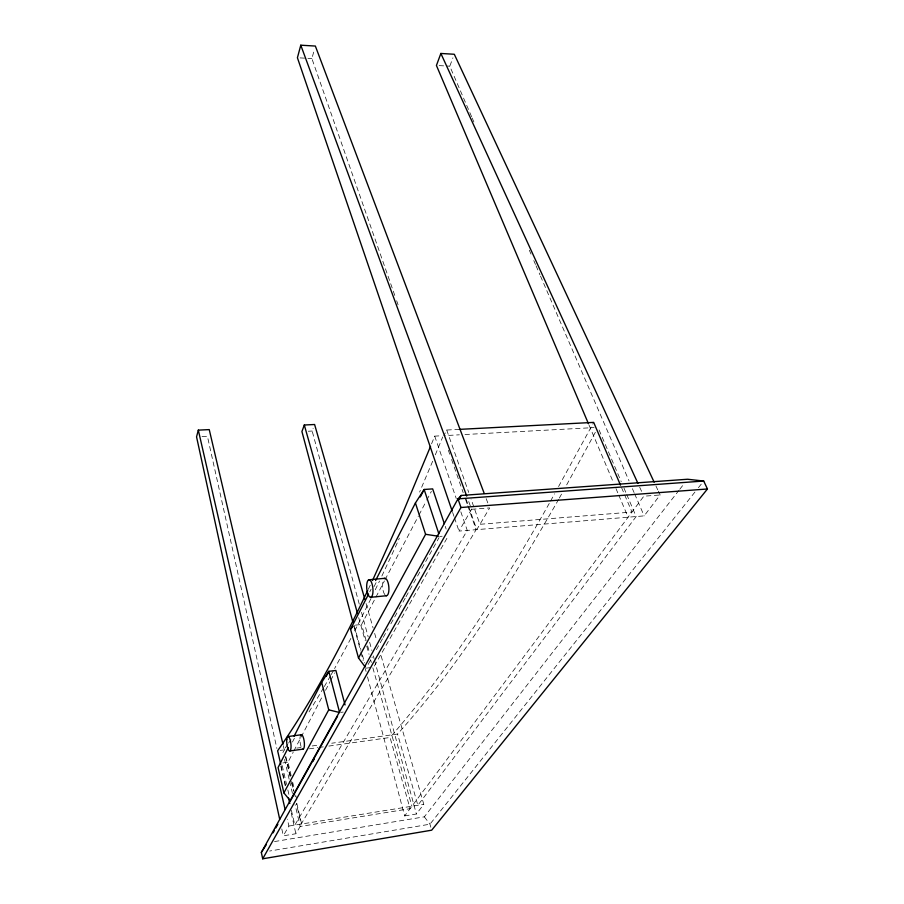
<?xml version="1.0" encoding="UTF-8"?>
<svg xmlns="http://www.w3.org/2000/svg" width="904" height="904" viewBox="0 0 904 904"><rect width="100%" height="100%" fill="white"/><g stroke="black" fill="none" stroke-linecap="round" stroke-linejoin="round"><path stroke-width="0.68" stroke-dasharray="4.52 3.39" d="M394.788 295.427L311.88 58.557L314.309 49.81M359.261 604.121L312.162 431.038L313.134 428.417M471.628 116.74L449.774 66.195L452.949 57.845M431.57 443.819L434.7 436.135L442.033 435.739M432.654 461.232L419.614 492.07M435.31 454.848L442.723 436.96M395.353 547.089L399.342 538.196M381.883 576.017L394.788 548.366M368.301 589.272L370.708 584.266M371.002 598.538L353.419 633.568M375.262 589.792L379.522 581.046M282.918 752.524L284.274 749.857M459.322 429.377L446.723 430.033L443.875 435.649L459.356 434.813M292.467 742.026L294.376 738.297M369.815 591.736L371.092 589.239M374.019 586.651L376.595 581.667M291.144 775.666L287.992 762.196L293.167 752.286M293.811 751.043L322.954 695.266M325.542 690.306L330.073 681.627M330.717 680.396L334.604 672.949M366.109 640.518L361.577 624.483L375.273 598.358M375.928 597.115L384.403 580.944M385.059 579.701L418.315 516.263M418.97 515.02L426.146 501.336M426.801 500.093L431.366 491.38M350.865 638.416L334.582 668.542M595.329 432.304L566.051 486.024M550.57 501.053L554.57 493.81M558.57 486.555L593.679 422.394M330.502 675.83L324.344 686.543M331.18 674.61L333.892 669.751M558.649 499.29L556.627 502.906C509.98 583.984 460.215 664.169 397.568 734.037L331.734 743.224M559.327 498.081L562.017 493.256M368.143 664.463L372.267 657.072M376.392 649.682L382.595 638.608M383.273 637.376L388.098 628.755M390.844 623.839L398.415 610.29M399.105 609.07L405.297 597.985M405.986 596.753L421.128 569.678M421.818 568.447L439.016 537.665M374.358 666.022L448.384 535.71M549.236 503.471C502.895 585.713 452.203 666.191 390.065 737.483L410.077 808.673L300.184 826.471L295.066 804.56M296.817 803.396L301.642 824.007L295.857 833.748L283.291 835.804L288.907 826.064L287.336 819.193M658.349 491.143L660.135 494.974L644.156 515.879L459.006 531.089L471.572 509.291L468.17 500.036M323.655 687.718L307.688 714.171M287.788 744.218L283.822 749.924L280.104 750.444M288.579 743.077L290.964 739.653M367.499 676.893L404.664 815.916L643.829 496.206L660.135 494.974M404.664 815.916L416.382 814.007L423.784 804.311L380.505 653.739M274.511 841.556L424.326 816.832L678.938 490.352M679.797 489.245L683.266 484.793M694.927 492.07L429.954 824.199L269.629 851.037M698.442 487.663L701.967 483.244M288.907 826.064L423.784 804.311M282.907 762.931L287.992 762.196M309.36 748.817L317.711 747.642M319.101 747.45L323.27 746.862M328.841 746.082L390.065 737.483M296.84 748.105L301.021 747.518M312.196 745.958L319.18 744.986M340.808 712.375L343.204 712.058M366.075 668.146L371.137 667.547M355.351 625.139L361.577 624.483M439.706 536.434L442.18 536.23M471.572 509.291L489.697 507.912L476.77 529.631L466.057 499.019M464.984 434.519L594.086 427.592M201.987 436.575L207.411 436.304L276.884 748.478M308.32 431.231L312.162 431.038M300.049 57.901L306.614 58.263M307.936 58.342L311.88 58.557M439.107 65.608L449.774 66.195M424.326 816.832L429.954 824.199L431.683 830.188M655.965 486.036L657.75 489.866M639.704 487.222L642.055 492.364M472.182 118.028L473.865 121.916M529.326 250.216L531.01 254.103M533.801 260.589L535.484 264.476M536.049 265.765L539.971 274.839M540.524 276.138L629.037 480.894M632.393 488.668L634.077 492.556M634.642 493.855L644.156 515.879M599.081 429.965L621.217 481.651M623.986 488.115L626.201 493.279M626.754 494.578L636.156 516.546L417.863 805.261L397.568 734.037M621.59 487.708L631.986 512.037L479.945 524.297L471.063 499.064M589.012 425.038L613.274 482.216M616.008 488.646L618.223 493.878M618.754 495.132L628.122 517.201M486.205 498.68L488.194 503.957M446.723 430.033L468.724 492.431M396.653 300.749L398.054 304.738M448.35 450.237L449.74 454.215M451.593 459.514L463.164 492.612M465.481 499.234L467.334 504.522M467.797 505.844L476.125 529.676L301.179 824.086L296.365 803.486M434.7 436.135L456.26 498.545M460.848 511.822L467.266 530.411L294.828 825.115L291.382 810.244M452.633 512.421L454 516.421M454.452 517.755L459.006 531.089M445.231 526.354L446.135 529.032M366.075 603.556L373.092 627.975M374.651 633.399L376.606 640.179M367.623 645.863L369.51 652.541M358.685 617.647L365.193 640.71M366.73 646.134L369.024 654.281M370.561 659.705L371.329 662.417M372.855 667.841L411.919 806.221M354.108 625.274L360.888 649.569M362.368 654.88L364.594 662.847M361.487 612.302L368.165 636.823M369.646 642.281L371.872 650.462M373.352 655.909L374.098 658.632M374.471 659.999L416.382 814.007M354.379 627.828L360.583 650.993M360.945 652.36L363.125 660.541M365.318 668.711L366.041 671.446M292.726 782.401L294.308 789.135M295.89 795.87L296.84 799.916M283.291 745.687L284.579 751.179M285.867 756.671L290.387 775.948M291.664 781.406L293.924 791.056M294.241 792.401L295.212 796.548M285.427 756.784L290.252 777.395M291.54 782.887L293.472 791.124M284.523 759.371L289.314 779.915M289.63 781.282L292.512 793.61M282.206 765.598L286.579 784.423M287.845 789.926L289.438 796.786M281.065 765.654L285.754 785.926M280.861 766.355L285.144 785.61M291.269 813.114L295.857 833.748M281.799 828.923L283.291 835.804M301.055 746.501A7.288 2.079 83.1 0 1 300.218 736.342M384.765 594.583A8.757 3.153 84.5 0 1 382.912 580.933"/><path stroke-width="1.36" d="M282.975 744.308L209.242 429.603L198.326 430.134L196.552 436.847L279.709 819.295M484.216 493.403L315.36 46.059L300.783 45.2L297.416 57.754L452.181 511.088M364.911 599.488L314.603 424.507L304.309 425.004L301.925 431.547L352.933 622.37M654.168 482.194L454.305 54.263L440.869 53.46L436.429 65.461L588.459 423.739M430.53 446.384L402.088 514.647L372.504 580.515M367.702 590.527C341.305 645.84 312.784 700.442 277.63 750.783L280.76 764.298M288.32 747.518L278.059 767.552L283.89 792.876L290.399 800.91L337.554 716.205M294.094 736.24L321.666 682.384L328.796 671.322L335.892 670.474L345.057 704.95M326.254 676.282L328.796 671.322L339.61 712.533L328.751 709.843L321.666 682.384M365.239 667.016L358.504 657.976L350.537 629.229L368.527 594.233M375.589 580.492L415.422 502.997L424.145 489.482L432.666 488.894L444.339 523.676M420.292 496.963L424.145 489.482L438.847 533.823M283.89 792.876L328.751 709.843M358.504 657.976L425.592 534.298L415.422 502.997M261.335 852.427L457.978 498.872L461.176 495.46L687.594 479.244L703.719 481.041L707.448 488.985L431.683 830.188L262.702 858.8L261.335 852.427L266.183 844.867M273.064 832.855L274.443 830.392M275.81 827.928L277.867 824.233M312.886 761.428L314.253 758.964M459.108 499.155L461.176 495.46M262.702 858.8L460.961 507.506L457.978 498.872L703.719 481.041M350.537 629.229L353.215 626.269M289.981 750.941L303.303 749.077M287.743 736.59L301.563 734.715M370.583 597.307A8.803 3.062 84.5 0 0 372.132 584.142A8.803 3.062 84.5 0 0 366.798 584.187A8.803 3.062 84.5 0 0 370.583 597.307L386.437 595.736M369.047 579.78L384.901 578.3M460.961 507.506L707.448 488.985M459.322 429.377L593.679 422.394L620.494 485.143M425.592 534.298L438.429 536.241M440.869 53.46L637.941 483.38M300.783 45.2L466.713 496.07M304.309 425.004L357.543 613.579M288.568 798.085L289.822 803.486M198.326 430.134L285.133 809.566M300.569 735.336A7.288 2.079 83.1 0 1 304.117 740.749A7.288 2.079 83.1 0 1 302.761 749.134M384.11 578.628A8.757 3.153 84.5 0 1 388.844 586.933A8.757 3.153 84.5 0 1 385.59 595.453M286.749 739.483A7.322 2.023 83.2 0 0 289.461 750.998A7.322 2.023 83.2 0 0 290.41 740.805A7.322 2.023 83.2 0 0 286.749 739.483"/></g></svg>
